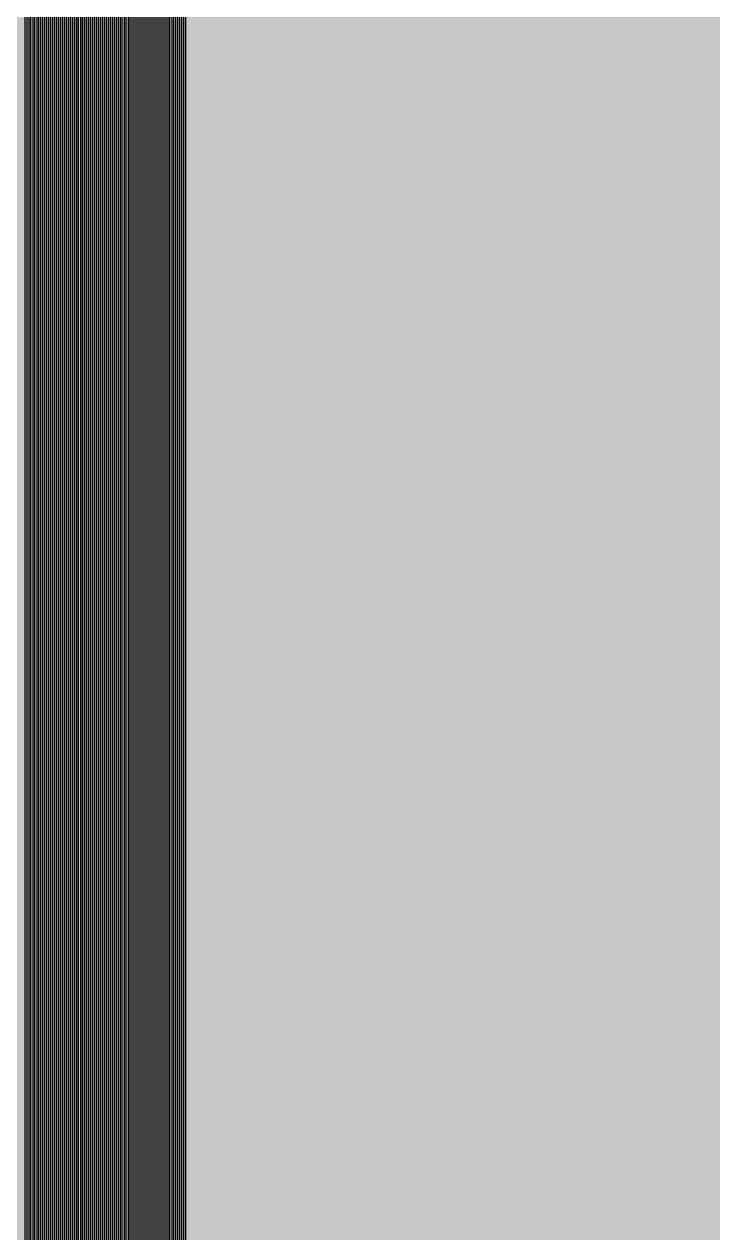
# Model space of a CAD drawing. Header units: metres. Extents: x -7240 to 10960, y -29667 to 1823.
# Drawn here: x 2296 to 3163, y -23992 to -22471 of the extents above; entities that cross this region are included whole.
import ezdxf

# ---------------------------------------------------------------- set-up
doc = ezdxf.new("R2010")
doc.units = ezdxf.units.M
doc.layers.add('Metal1', color=4, linetype='CONTINUOUS')
doc.layers.add('Polyimide', color=7, linetype='CONTINUOUS')

msp = doc.modelspace()

# ---------------------------------------------------------------- hatches: boundary and pattern name
at = {"layer": 'Polyimide'}
msp.add_hatch(color=7, dxfattribs=at).paths.add_polyline_path([(4088.5, -11806.9), (4098.7, -11851.2), (4115.6, -11893.5), (4138.6, -11932.7), (4167.4, -11968), (4201.1, -11998.5), (4239, -12023.6), (4280.3, -12042.7), (4349.2, -12073.7), (4413.2, -12113.8), (4471.3, -12162), (4522.3, -12217.7), (4565.4, -12279.7), (4599.7, -12346.9), (4624.7, -12418.2), (4639.9, -12492.2), (4645, -12567.5), (4639.9, -12642.8), (4624.7, -12716.8), (4599.7, -12788.1), (4565.4, -12855.3), (4522.3, -12917.3), (4471.3, -12973), (4413.2, -13021.2), (4349.2, -13061.3), (4280.3, -13092.3), (4239, -13111.4), (4201.1, -13136.5), (4167.4, -13167), (4138.6, -13202.3), (4115.6, -13241.5), (4098.7, -13283.8), (4088.5, -13328.1), (4085, -13373.5), (4085, -13567.5), (4099.4, -13861.6), (4142.6, -14152.8), (4214.2, -14438.4), (4313.4, -14715.5), (4439.2, -14981.7), (4590.6, -15234.2), (4766, -15470.7), (4963.7, -15688.8), (5181.8, -15886.5), (5418.3, -16061.9), (5670.8, -16213.3), (5936.9, -16339.1), (6214.1, -16438.3), (6499.7, -16509.9), (6790.9, -16553.1), (7085, -16567.5), (9960.4, -16567.5), (10038.8, -16571.4), (10116.4, -16582.9), (10192.6, -16601.9), (10266.5, -16628.4), (10337.5, -16662), (10404.8, -16702.3), (10467.9, -16749.1), (10526.1, -16801.8), (10578.8, -16860), (10625.6, -16923), (10665.9, -16990.4), (10699.5, -17061.4), (10725.9, -17135.3), (10745, -17211.4), (10756.5, -17289.1), (10760.4, -17367.5), (10760.4, -21957.3), (10721.6, -22012.9), (10686, -22070.6), (10653.6, -22130.1), (10624.5, -22191.4), (10598.9, -22254.2), (10576.8, -22318.2), (10558.3, -22383.5), (10543.4, -22449.6), (10532.2, -22516.5), (10524.7, -22583.8), (10521, -22651.5), (10521, -22719.3), (10524.7, -22787), (10532.2, -22854.4), (10543.4, -22921.2), (10558.3, -22987.4), (10576.8, -23052.6), (10598.9, -23116.7), (10624.5, -23179.5), (10653.6, -23240.7), (10686, -23300.3), (10721.6, -23357.9), (10760.4, -23413.5), (10760.4, -28667.5), (10756.5, -28745.9), (10745, -28823.6), (10725.9, -28899.7), (10699.5, -28973.6), (10665.9, -29044.6), (10625.6, -29112), (10578.8, -29175), (10526.1, -29233.2), (10467.9, -29285.9), (10404.8, -29332.7), (10337.5, -29373), (10266.5, -29406.6), (10192.6, -29433.1), (10116.4, -29452.1), (10038.8, -29463.6), (9960.4, -29467.5), (-6239.6, -29467.5), (-6318, -29463.6), (-6395.7, -29452.1), (-6471.9, -29433.1), (-6545.8, -29406.6), (-6616.7, -29373), (-6684.1, -29332.7), (-6747.1, -29285.9), (-6805.3, -29233.2), (-6858, -29175), (-6904.8, -29112), (-6945.2, -29044.6), (-6978.7, -28973.6), (-7005.2, -28899.7), (-7024.3, -28823.6), (-7035.8, -28745.9), (-7039.6, -28667.5), (-7039.6, -23426.3), (-6999.4, -23370.1), (-6962.3, -23311.6), (-6928.7, -23251.2), (-6898.5, -23189), (-6871.8, -23125.1), (-6848.8, -23059.9), (-6829.5, -22993.4), (-6814, -22926), (-6802.4, -22857.8), (-6794.6, -22789.1), (-6790.7, -22720), (-6790.7, -22650.8), (-6794.6, -22581.8), (-6802.4, -22513), (-6814, -22444.8), (-6829.5, -22377.4), (-6848.8, -22311), (-6871.8, -22245.7), (-6898.5, -22181.9), (-6928.7, -22119.7), (-6962.3, -22059.2), (-6999.4, -22000.8), (-7039.6, -21944.5), (-7039.6, -17367.5), (-7035.8, -17289.1), (-7024.3, -17211.4), (-7005.2, -17135.3), (-6978.7, -17061.4), (-6945.2, -16990.4), (-6904.8, -16923), (-6858, -16860), (-6805.3, -16801.8), (-6747.1, -16749.1), (-6684.1, -16702.3), (-6616.7, -16662), (-6545.8, -16628.4), (-6471.9, -16601.9), (-6395.7, -16582.9), (-6318, -16571.4), (-6239.6, -16567.5), (-3334, -16567.5), (-3039.9, -16553.1), (-2748.7, -16509.9), (-2463.1, -16438.3), (-2185.9, -16339.1), (-1919.8, -16213.3), (-1667.3, -16061.9), (-1430.8, -15886.5), (-1212.7, -15688.8), (-1015, -15470.7), (-839.6, -15234.2), (-688.2, -14981.7), (-562.4, -14715.5), (-463.2, -14438.4), (-391.6, -14152.8), (-348.4, -13861.6), (-334, -13567.5), (-334, -13373.5), (-337.5, -13328.1), (-347.7, -13283.8), (-364.6, -13241.5), (-387.6, -13202.3), (-416.4, -13167), (-450.1, -13136.5), (-488, -13111.4), (-529.3, -13092.3), (-529.3, -13092.3), (-598.2, -13061.3), (-662.2, -13021.2), (-720.3, -12973), (-771.3, -12917.3), (-814.4, -12855.3), (-848.7, -12788.1), (-873.7, -12716.8), (-888.9, -12642.8), (-894, -12567.5), (-888.9, -12492.2), (-873.7, -12418.2), (-848.7, -12346.9), (-814.4, -12279.7), (-771.3, -12217.7), (-720.3, -12162), (-662.2, -12113.8), (-598.2, -12073.7), (-529.3, -12042.7), (-488, -12023.6), (-450.1, -11998.5), (-416.4, -11968), (-387.6, -11932.7), (-364.6, -11893.5), (-347.7, -11851.2), (-337.5, -11806.9), (-334, -11761.5), (-334, -11074.3), (-337.5, -11028.9), (-347.7, -10984.6), (-364.6, -10942.4), (-387.6, -10903.1), (-416.4, -10867.8), (-450.1, -10837.3), (-488, -10812.2), (-529.3, -10793.2), (-529.3, -10793.2), (-598.2, -10762.1), (-662.2, -10722.1), (-720.3, -10673.8), (-771.3, -10618.1), (-814.4, -10556.1), (-848.7, -10488.9), (-873.7, -10417.6), (-888.9, -10343.7), (-894, -10268.3), (-888.9, -10193), (-873.7, -10119), (-848.7, -10047.8), (-814.4, -9980.5), (-771.3, -9918.5), (-720.3, -9862.9), (-662.2, -9814.6), (-598.2, -9774.6), (-529.3, -9743.5), (-488, -9724.5), (-450.1, -9699.4), (-416.4, -9668.8), (-387.6, -9633.5), (-364.6, -9594.3), (-347.7, -9552), (-337.5, -9507.7), (-334, -9462.4), (-334, -8775.1), (-337.5, -8729.8), (-347.7, -8685.5), (-364.6, -8643.2), (-387.6, -8604), (-416.4, -8568.7), (-450.1, -8538.1), (-488, -8513), (-529.3, -8494), (-529.3, -8494), (-598.2, -8462.9), (-662.2, -8422.9), (-720.3, -8374.6), (-771.3, -8319), (-814.4, -8257), (-848.7, -8189.7), (-873.7, -8118.5), (-888.9, -8044.5), (-894, -7969.2), (-888.9, -7893.8), (-873.7, -7819.9), (-848.7, -7748.6), (-814.4, -7681.4), (-771.3, -7619.4), (-720.3, -7563.7), (-662.2, -7515.4), (-598.2, -7475.4), (-529.3, -7444.3), (-529.3, -7444.3), (-488, -7425.3), (-450.1, -7400.2), (-416.4, -7369.7), (-387.6, -7334.4), (-364.6, -7295.1), (-347.7, -7252.9), (-337.5, -7208.6), (-334, -7163.2), (-334, -6476), (-337.5, -6430.6), (-347.7, -6386.3), (-364.6, -6344), (-387.6, -6304.8), (-416.4, -6269.5), (-450.1, -6239), (-488, -6213.9), (-529.3, -6194.8), (-529.3, -6194.8), (-598.2, -6163.8), (-662.2, -6123.7), (-720.3, -6075.5), (-771.3, -6019.8), (-814.4, -5957.8), (-848.7, -5890.6), (-873.7, -5819.3), (-888.9, -5745.3), (-894, -5670), (-888.9, -5594.7), (-873.7, -5520.7), (-848.7, -5449.4), (-814.4, -5382.2), (-771.3, -5320.2), (-720.3, -5264.5), (-662.2, -5216.3), (-598.2, -5176.2), (-529.3, -5145.2), (-529.3, -5145.2), (-488, -5126.1), (-450.1, -5101), (-416.4, -5070.5), (-387.6, -5035.2), (-364.6, -4996), (-347.7, -4953.7), (-337.5, -4909.4), (-334, -4864), (-334, 380), (-334, 1522.5), (-289, 1522.5), (-288.8, 1515.6), (-288.1, 1508.8), (-287, 1502), (-285.4, 1495.3), (-283.4, 1488.7), (-281, 1482.3), (-278.2, 1476.1), (-274.9, 1470), (-271.3, 1464.2), (-267.3, 1458.6), (-262.9, 1453.3), (-258.2, 1448.3), (-253.2, 1443.6), (-247.9, 1439.2), (-242.3, 1435.2), (-236.5, 1431.6), (-230.4, 1428.3), (-224.2, 1425.5), (-217.8, 1423.1), (-211.2, 1421.1), (-204.5, 1419.5), (-197.7, 1418.4), (-190.9, 1417.7), (-184, 1417.5), (-177.1, 1417.7), (-170.3, 1418.4), (-163.5, 1419.5), (-156.8, 1421.1), (-150.2, 1423.1), (-143.8, 1425.5), (-137.6, 1428.3), (-131.5, 1431.6), (-125.7, 1435.2), (-120.1, 1439.2), (-114.8, 1443.6), (-109.8, 1448.3), (-105.1, 1453.3), (-100.7, 1458.6), (-96.7, 1464.2), (-93.1, 1470), (-89.8, 1476.1), (-87, 1482.3), (-84.6, 1488.7), (-82.6, 1495.3), (-81, 1502), (-79.9, 1508.8), (-79.2, 1515.6), (-79, 1522.5), (1786, 1522.5), (3835, 1522.5), (3835.2, 1529), (3835.9, 1535.6), (3836.9, 1542), (3838.4, 1548.4), (3840.3, 1554.6), (3842.6, 1560.8), (3845.3, 1566.7), (3848.4, 1572.5), (3851.9, 1578.1), (3855.7, 1583.4), (3859.8, 1588.4), (3864.3, 1593.2), (3869.1, 1597.7), (3874.1, 1601.8), (3879.4, 1605.6), (3885, 1609.1), (3890.8, 1612.2), (3896.7, 1614.9), (3902.9, 1617.2), (3909.1, 1619.1), (3915.5, 1620.6), (3921.9, 1621.6), (3928.5, 1622.3), (3935, 1622.5), (3941.5, 1622.3), (3948.1, 1621.6), (3954.5, 1620.6), (3960.9, 1619.1), (3967.1, 1617.2), (3973.3, 1614.9), (3979.2, 1612.2), (3985, 1609.1), (3990.6, 1605.6), (3995.9, 1601.8), (4000.9, 1597.7), (4005.7, 1593.2), (4010.2, 1588.4), (4014.3, 1583.4), (4018.1, 1578.1), (4021.6, 1572.5), (4024.7, 1566.7), (4027.4, 1560.8), (4029.7, 1554.6), (4031.6, 1548.4), (4033.1, 1542), (4034.1, 1535.6), (4034.8, 1529), (4035, 1522.5), (4085, 1522.5), (4085, 380), (4085, 330), (4085, -4864), (4088.5, -4909.4), (4098.7, -4953.7), (4115.6, -4996), (4138.6, -5035.2), (4167.4, -5070.5), (4201.1, -5101), (4239, -5126.1), (4280.3, -5145.2), (4280.3, -5145.2), (4349.2, -5176.2), (4413.2, -5216.3), (4471.3, -5264.5), (4522.3, -5320.2), (4565.4, -5382.2), (4599.7, -5449.4), (4624.7, -5520.7), (4639.9, -5594.7), (4645, -5670), (4639.9, -5745.3), (4624.7, -5819.3), (4599.7, -5890.6), (4565.4, -5957.8), (4522.3, -6019.8), (4471.3, -6075.5), (4413.2, -6123.7), (4349.2, -6163.8), (4280.3, -6194.8), (4239, -6213.9), (4201.1, -6239), (4167.4, -6269.5), (4138.6, -6304.8), (4115.6, -6344), (4098.7, -6386.3), (4088.5, -6430.6), (4085, -6476), (4085, -11761.5), (4088.5, -11806.9)])

# ---------------------------------------------------------------- linework, layer by layer
at = {"layer": 'Metal1'}
for points in [[(2298.9, -18191.7), (2298.9, -25261.6), (2328.3, -25291), (9327.5, -25291), (9356.9, -25261.6), (9356.9, -24032.4), (9327.5, -24003), (5118.8, -24003), (5067.6, -23982.4), (5027.1, -23933.3), (4935.3, -23790.6), (4960.5, -23774.4), (5052.3, -23917.1), (5078.1, -23971.1), (5119.3, -24001), (9328.3, -24001), (9358.9, -24031.6), (9358.9, -25262.4), (9328.3, -25293), (2327.5, -25293), (2296.9, -25262.4), (2296.9, -18191.7)], [(2303.9, -18191.7), (2303.9, -25256.6), (2333.3, -25286), (9322.5, -25286), (9351.9, -25256.6), (9351.9, -24037.4), (9322.5, -24008), (4802.5, -24008), (4768.8, -23978.7), (4757.9, -23824), (4757.9, -23042.5), (4787.9, -23042.5), (4787.9, -23824), (4776.9, -23975.3), (4803.3, -24006), (9323.3, -24006), (9353.9, -24036.6), (9353.9, -25257.4), (9323.3, -25288), (2332.5, -25288), (2301.9, -25257.4), (2301.9, -18191.7)], [(2308.9, -18191.7), (2308.9, -25251.6), (2338.3, -25281), (9317.5, -25281), (9346.9, -25251.6), (9346.9, -24042.4), (9317.5, -24013), (4768.8, -24013), (4718.4, -23991.7), (4674, -23934.9), (4585.1, -23790.4), (4610.7, -23774.6), (4699.6, -23919.2), (4728.4, -23981.2), (4769.3, -24011), (9318.3, -24011), (9348.9, -24041.6), (9348.9, -25252.4), (9318.3, -25283), (2337.5, -25283), (2306.9, -25252.4), (2306.9, -18191.7)], [(2313.9, -18191.7), (2313.9, -25246.6), (2343.3, -25276), (9312.5, -25276), (9341.9, -25246.6), (9341.9, -24047.4), (9312.5, -24018), (4452.5, -24018), (4418.9, -23988.7), (4407.9, -23832), (4407.9, -23042.5), (4437.9, -23042.5), (4437.9, -23832), (4426.9, -23985.3), (4453.3, -24016), (9313.3, -24016), (9343.9, -24046.6), (9343.9, -25247.4), (9313.3, -25278), (2342.5, -25278), (2311.9, -25247.4), (2311.9, -18191.7)], [(2318.9, -18191.7), (2318.9, -25241.6), (2348.3, -25271), (9307.5, -25271), (9336.9, -25241.6), (9336.9, -24052.4), (9307.5, -24023), (4418.8, -24023), (4369.1, -24001), (4321.1, -23936.3), (4235, -23790.1), (4260.8, -23774.9), (4347, -23921.1), (4378.6, -23991.3), (4419.4, -24021), (9308.3, -24021), (9338.9, -24051.6), (9338.9, -25242.4), (9308.3, -25273), (2347.5, -25273), (2316.9, -25242.4), (2316.9, -18191.7)], [(2323.9, -18191.7), (2323.9, -25236.6), (2353.3, -25266), (9302.5, -25266), (9331.9, -25236.6), (9331.9, -24057.4), (9302.5, -24028), (4102.5, -24028), (4068.9, -23998.6), (4057.9, -23840), (4057.9, -23042.5), (4087.9, -23042.5), (4087.9, -23840), (4076.9, -23995.4), (4103.3, -24026), (9303.3, -24026), (9333.9, -24056.6), (9333.9, -25237.4), (9303.3, -25268), (2352.5, -25268), (2321.9, -25237.4), (2321.9, -18191.7)], [(2328.9, -18191.7), (2328.9, -25231.6), (2358.3, -25261), (9297.5, -25261), (9326.9, -25231.6), (9326.9, -24062.4), (9297.5, -24033), (4068.8, -24033), (4019.7, -24010.4), (3968.4, -23937.6), (3884.8, -23789.9), (3910.9, -23775.1), (3994.5, -23922.8), (4028.9, -24001.4), (4069.4, -24031), (9298.3, -24031), (9328.9, -24061.6), (9328.9, -25232.4), (9298.3, -25263), (2357.5, -25263), (2326.9, -25232.4), (2326.9, -18191.7)], [(2333.9, -18191.7), (2333.9, -25226.6), (2363.3, -25256), (9292.5, -25256), (9321.9, -25226.6), (9321.9, -24067.4), (9292.5, -24038), (3752.5, -24038), (3718.9, -24008.6), (3707.9, -23848), (3707.9, -23042.5), (3737.9, -23042.5), (3737.9, -23848), (3726.8, -24005.4), (3753.3, -24036), (9293.3, -24036), (9323.9, -24066.6), (9323.9, -25227.4), (9293.3, -25258), (2362.5, -25258), (2331.9, -25227.4), (2331.9, -18191.7)], [(2338.9, -18191.7), (2338.9, -25221.6), (2368.3, -25251), (9287.5, -25251), (9316.9, -25221.6), (9316.9, -24072.4), (9287.5, -24043), (3718.8, -24043), (3670.3, -24019.9), (3615.8, -23938.7), (3534.7, -23789.7), (3561.1, -23775.3), (3642.2, -23924.4), (3679.2, -24011.4), (3719.4, -24041), (9288.3, -24041), (9318.9, -24071.6), (9318.9, -25222.4), (9288.3, -25253), (2367.5, -25253), (2336.9, -25222.4), (2336.9, -18191.7)], [(2343.9, -18191.7), (2343.9, -25216.6), (2373.3, -25246), (8942.5, -25246), (8969.2, -25215.5), (8957.9, -25038), (8957.9, -24152.5), (8987.9, -24152.5), (8987.9, -25038), (8976.6, -25218.5), (8943.3, -25248), (2372.5, -25248), (2341.9, -25217.4), (2341.9, -18191.7)], [(2348.9, -18191.7), (2348.9, -25211.6), (2378.3, -25241), (8908.6, -25241), (8923.9, -25213.8), (8855.2, -25074.5), (8784, -24898.1), (8811.8, -24886.9), (8883.1, -25063.3), (8931.8, -25214.6), (8909.6, -25243), (2377.5, -25243), (2346.9, -25212.4), (2346.9, -18191.7)], [(2353.9, -18191.7), (2353.9, -25206.6), (2383.3, -25236), (8592.5, -25236), (8619.2, -25205.5), (8607.9, -25030), (8607.9, -24152.5), (8637.9, -24152.5), (8637.9, -25030), (8626.6, -25208.5), (8593.3, -25238), (2382.5, -25238), (2351.9, -25207.4), (2351.9, -18191.7)], [(2358.9, -18191.7), (2358.9, -25201.6), (2388.3, -25231), (8558.6, -25231), (8573.6, -25203.9), (8505.3, -25069.5), (8434, -24898.3), (8461.7, -24886.7), (8533, -25058), (8581.5, -25204.7), (8559.6, -25233), (2387.5, -25233), (2356.9, -25202.4), (2356.9, -18191.7)], [(2363.9, -18191.7), (2363.9, -25196.6), (2393.3, -25226), (8242.5, -25226), (8269.1, -25195.5), (8257.9, -25022), (8257.9, -24152.5), (8287.9, -24152.5), (8287.9, -25022), (8276.6, -25198.5), (8243.3, -25228), (2392.5, -25228), (2361.9, -25197.4), (2361.9, -18191.7)], [(2368.9, -18191.7), (2368.9, -25191.6), (2398.3, -25221), (8208.5, -25221), (8223.2, -25194.1), (8155.3, -25064.6), (8084.1, -24898.4), (8111.7, -24886.6), (8182.9, -25052.7), (8231.3, -25194.8), (8209.6, -25223), (2397.5, -25223), (2366.9, -25192.4), (2366.9, -18191.7)], [(2373.9, -18191.7), (2373.9, -25186.6), (2403.3, -25216), (7892.5, -25216), (7919.1, -25185.4), (7907.9, -25014), (7907.9, -24152.5), (7937.9, -24152.5), (7937.9, -25014), (7926.6, -25188.6), (7893.3, -25218), (2402.5, -25218), (2371.9, -25187.4), (2371.9, -18191.7)], [(2378.9, -18191.7), (2378.9, -25181.6), (2408.3, -25211), (7858.5, -25211), (7872.9, -25184.2), (7805.3, -25059.6), (7734.2, -24898.6), (7761.6, -24886.4), (7832.8, -25047.4), (7881, -25184.9), (7859.6, -25213), (2407.5, -25213), (2376.9, -25182.4), (2376.9, -18191.7)], [(2383.9, -18191.7), (2383.9, -25176.6), (2413.3, -25206), (7542.5, -25206), (7569.1, -25175.4), (7557.9, -25006), (7557.9, -24152.5), (7587.9, -24152.5), (7587.9, -25006), (7576.7, -25178.6), (7543.3, -25208), (2412.5, -25208), (2381.9, -25177.4), (2381.9, -18191.7)], [(2388.9, -18191.7), (2388.9, -25171.6), (2418.3, -25201), (7508.5, -25201), (7522.5, -25174.4), (7455.3, -25054.6), (7384.2, -24898.7), (7411.5, -24886.3), (7482.6, -25042.1), (7530.8, -25175), (7509.6, -25203), (2417.5, -25203), (2386.9, -25172.4), (2386.9, -18191.7)], [(2393.9, -18191.7), (2393.9, -25166.6), (2423.3, -25196), (7192.5, -25196), (7219.1, -25165.4), (7207.9, -24998), (7207.9, -24152.5), (7237.9, -24152.5), (7237.9, -24998), (7226.7, -25168.6), (7193.3, -25198), (2422.5, -25198), (2391.9, -25167.4), (2391.9, -18191.7)], [(2398.9, -18191.7), (2398.9, -25161.6), (2428.3, -25191), (7158.5, -25191), (7172, -25164.6), (7106.7, -25052.4), (7034.3, -24898.9), (7061.4, -24886.1), (7133.8, -25039.6), (7180.6, -25165.1), (7159.6, -25193), (2427.5, -25193), (2396.9, -25162.4), (2396.9, -18191.7)], [(2403.9, -18191.7), (2403.9, -25156.6), (2433.3, -25186), (6842.5, -25186), (6869, -25155.4), (6857.9, -24990), (6857.9, -24152.5), (6887.9, -24152.5), (6887.9, -24990), (6876.7, -25158.6), (6843.3, -25188), (2432.5, -25188), (2401.9, -25157.4), (2401.9, -18191.7)], [(2408.9, -18191.7), (2408.9, -25151.6), (2438.3, -25181), (6808.5, -25181), (6821.5, -25154.8), (6758.8, -25051.6), (6684.4, -24899.1), (6711.4, -24885.9), (6785.8, -25038.5), (6830.4, -25155.3), (6809.6, -25183), (2437.5, -25183), (2406.9, -25152.4), (2406.9, -18191.7)], [(2413.9, -18191.7), (2413.9, -25146.6), (2443.3, -25176), (6492.5, -25176), (6519, -25145.4), (6507.9, -24982), (6507.9, -24152.5), (6537.9, -24152.5), (6537.9, -24982), (6526.7, -25148.6), (6493.3, -25178), (2442.5, -25178), (2411.9, -25147.4), (2411.9, -18191.7)], [(2418.9, -18191.7), (2418.9, -25141.6), (2448.3, -25171), (6458.5, -25171), (6470.9, -25145), (6411, -25050.7), (6334.5, -24899.3), (6361.3, -24885.7), (6437.8, -25037.2), (6480.2, -25145.4), (6459.6, -25173), (2447.5, -25173), (2416.9, -25142.4), (2416.9, -18191.7)], [(2423.9, -18191.7), (2423.9, -25136.6), (2453.3, -25166), (6142.5, -25166), (6169, -25135.4), (6157.9, -24974), (6157.9, -24152.5), (6187.9, -24152.5), (6187.9, -24974), (6176.8, -25138.6), (6143.3, -25168), (2452.5, -25168), (2421.9, -25137.4), (2421.9, -18191.7)], [(2428.9, -18191.7), (2428.9, -25131.6), (2458.3, -25161), (6108.5, -25161), (6120.3, -25135.3), (6063.4, -25049.8), (5984.6, -24899.5), (6011.2, -24885.5), (6089.9, -25035.9), (6130, -25135.6), (6109.7, -25163), (2457.5, -25163), (2426.9, -25132.4), (2426.9, -18191.7)], [(2433.9, -18191.7), (2433.9, -25126.6), (2463.3, -25156), (5792.5, -25156), (5819, -25125.4), (5807.9, -24966), (5807.9, -24152.5), (5837.9, -24152.5), (5837.9, -24966), (5826.8, -25128.6), (5793.3, -25158), (2462.5, -25158), (2431.9, -25127.4), (2431.9, -18191.7)], [(2438.9, -18191.7), (2438.9, -25121.6), (2468.3, -25151), (5758.5, -25151), (5769.7, -25125.6), (5715.8, -25048.7), (5634.7, -24899.7), (5661.1, -24885.3), (5742.2, -25034.4), (5779.8, -25125.7), (5759.7, -25153), (2467.5, -25153), (2436.9, -25122.4), (2436.9, -18191.7)], [(2443.9, -18191.7), (2443.9, -25116.6), (2473.3, -25146), (5442.5, -25146), (5468.9, -25115.4), (5457.9, -24958), (5457.9, -24152.5), (5487.9, -24152.5), (5487.9, -24958), (5476.8, -25118.6), (5443.3, -25148), (2472.5, -25148), (2441.9, -25117.4), (2441.9, -18191.7)], [(2448.9, -18191.7), (2448.9, -25111.6), (2478.3, -25141), (5408.5, -25141), (5419, -25115.9), (5368.4, -25047.6), (5284.8, -24899.9), (5310.9, -24885.1), (5394.5, -25032.8), (5429.6, -25115.9), (5409.7, -25143), (2477.5, -25143), (2446.9, -25112.4), (2446.9, -18191.7)], [(2453.9, -18191.7), (2453.9, -25106.6), (2483.3, -25136), (5092.5, -25136), (5118.9, -25105.4), (5107.9, -24950), (5107.9, -24152.5), (5137.9, -24152.5), (5137.9, -24950), (5126.9, -25108.6), (5093.3, -25138), (2482.5, -25138), (2451.9, -25107.4), (2451.9, -18191.7)], [(2458.9, -18191.7), (2458.9, -25101.6), (2488.3, -25131), (5058.5, -25131), (5068.2, -25106.2), (5021.1, -25046.3), (4935, -24900.1), (4960.8, -24884.9), (5047, -25031.1), (5079.5, -25106.1), (5059.7, -25133), (2487.5, -25133), (2456.9, -25102.4), (2456.9, -18191.7)], [(2463.9, -18191.7), (2463.9, -25096.6), (2493.3, -25126), (4742.5, -25126), (4768.9, -25095.3), (4757.9, -24942), (4757.9, -24152.5), (4787.9, -24152.5), (4787.9, -24942), (4776.9, -25098.7), (4743.3, -25128), (2492.5, -25128), (2461.9, -25097.4), (2461.9, -18191.7)], [(2468.9, -18191.7), (2468.9, -25091.6), (2498.3, -25121), (4708.5, -25121), (4717.4, -25096.6), (4674, -25044.9), (4585.1, -24900.4), (4610.7, -24884.6), (4699.6, -25029.2), (4729.3, -25096.3), (4709.7, -25123), (2497.5, -25123), (2466.9, -25092.4), (2466.9, -18191.7)], [(2473.9, -18191.7), (2473.9, -25086.6), (2503.3, -25116), (4392.5, -25116), (4418.8, -25085.3), (4407.9, -24934), (4407.9, -24152.5), (4437.9, -24152.5), (4437.9, -24934), (4426.9, -25088.7), (4393.3, -25118), (2502.5, -25118), (2471.9, -25087.4), (2471.9, -18191.7)], [(2478.9, -18191.7), (2478.9, -25081.6), (2508.3, -25111), (4358.5, -25111), (4366.5, -25087), (4327.1, -25043.3), (4235.3, -24900.6), (4260.5, -24884.4), (4352.3, -25027.1), (4379.2, -25086.5), (4359.7, -25113), (2507.5, -25113), (2476.9, -25082.4), (2476.9, -18191.7)], [(2483.9, -18191.7), (2483.9, -25076.6), (2513.3, -25106), (4042.5, -25106), (4068.8, -25075.3), (4057.9, -24926), (4057.9, -24152.5), (4087.9, -24152.5), (4087.9, -24926), (4076.9, -25078.7), (4043.3, -25108), (2512.5, -25108), (2481.9, -25077.4), (2481.9, -18191.7)], [(2488.9, -18191.7), (2488.9, -25071.6), (2518.3, -25101), (4008.5, -25101), (4015.5, -25077.5), (3980.3, -25041.6), (3885.4, -24900.9), (3910.3, -24884.1), (4005.2, -25024.8), (4029.2, -25076.8), (4009.7, -25103), (2517.5, -25103), (2486.9, -25072.4), (2486.9, -18191.7)], [(2493.9, -18191.7), (2493.9, -25066.6), (2523.3, -25096), (3692.5, -25096), (3718.8, -25065.3), (3707.9, -24918), (3707.9, -24152.5), (3737.9, -24152.5), (3737.9, -24918), (3727, -25068.7), (3693.3, -25098), (2522.5, -25098), (2491.9, -25067.4), (2491.9, -18191.7)], [(2498.9, -18191.7), (2498.9, -25061.6), (2528.3, -25091), (3658.5, -25091), (3664.4, -25068), (3633.7, -25039.7), (3535.6, -24901.2), (3560.1, -24883.8), (3658.2, -25022.4), (3679.2, -25067), (3659.7, -25093), (2527.5, -25093), (2496.9, -25062.4), (2496.9, -18191.7)]]:
    msp.add_lwpolyline(points, dxfattribs=at)

doc.saveas('drawing.dxf')
